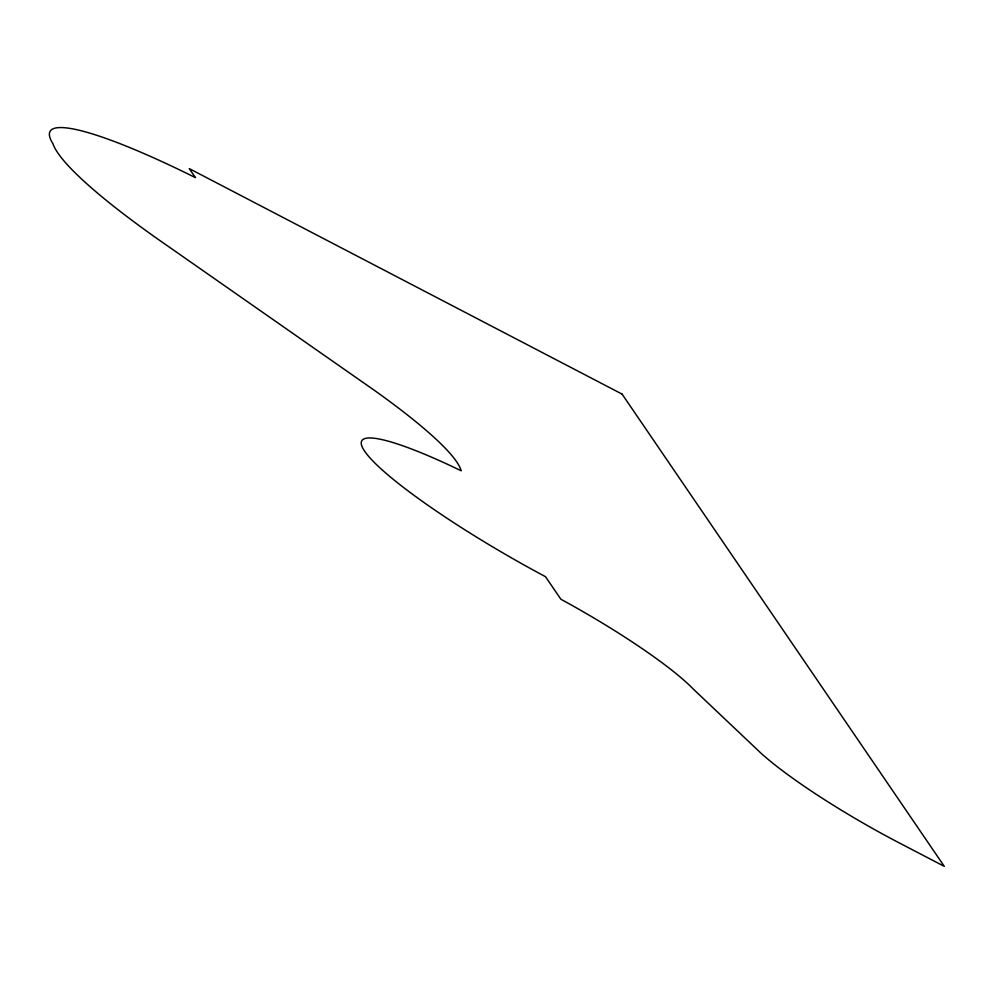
<?xml version="1.0" encoding="UTF-8"?>
<svg xmlns="http://www.w3.org/2000/svg" width="994" height="994" viewBox="0 0 994 994"><rect width="100%" height="100%" fill="white"/><g stroke="black" fill="none" stroke-linecap="round" stroke-linejoin="round"><path stroke-width="1.49" d="M622.095 394.121L189.282 168.62L195.445 177.653A245.108 35.386 30 0 0 52.955 143.745A304.934 44.022 30 0 0 169.725 247.394L373.794 389.921A262.267 37.859 30 0 1 461.154 470.771A184.027 26.565 30 0 0 366.985 454.357A184.027 26.565 30 0 0 545.47 576.657L560.877 599.233A149.386 21.57 30 0 1 693.166 688.954L756.757 749.178A146.553 21.16 30 0 0 899.558 843.061L944.3 866.37L622.095 394.121"/></g></svg>
